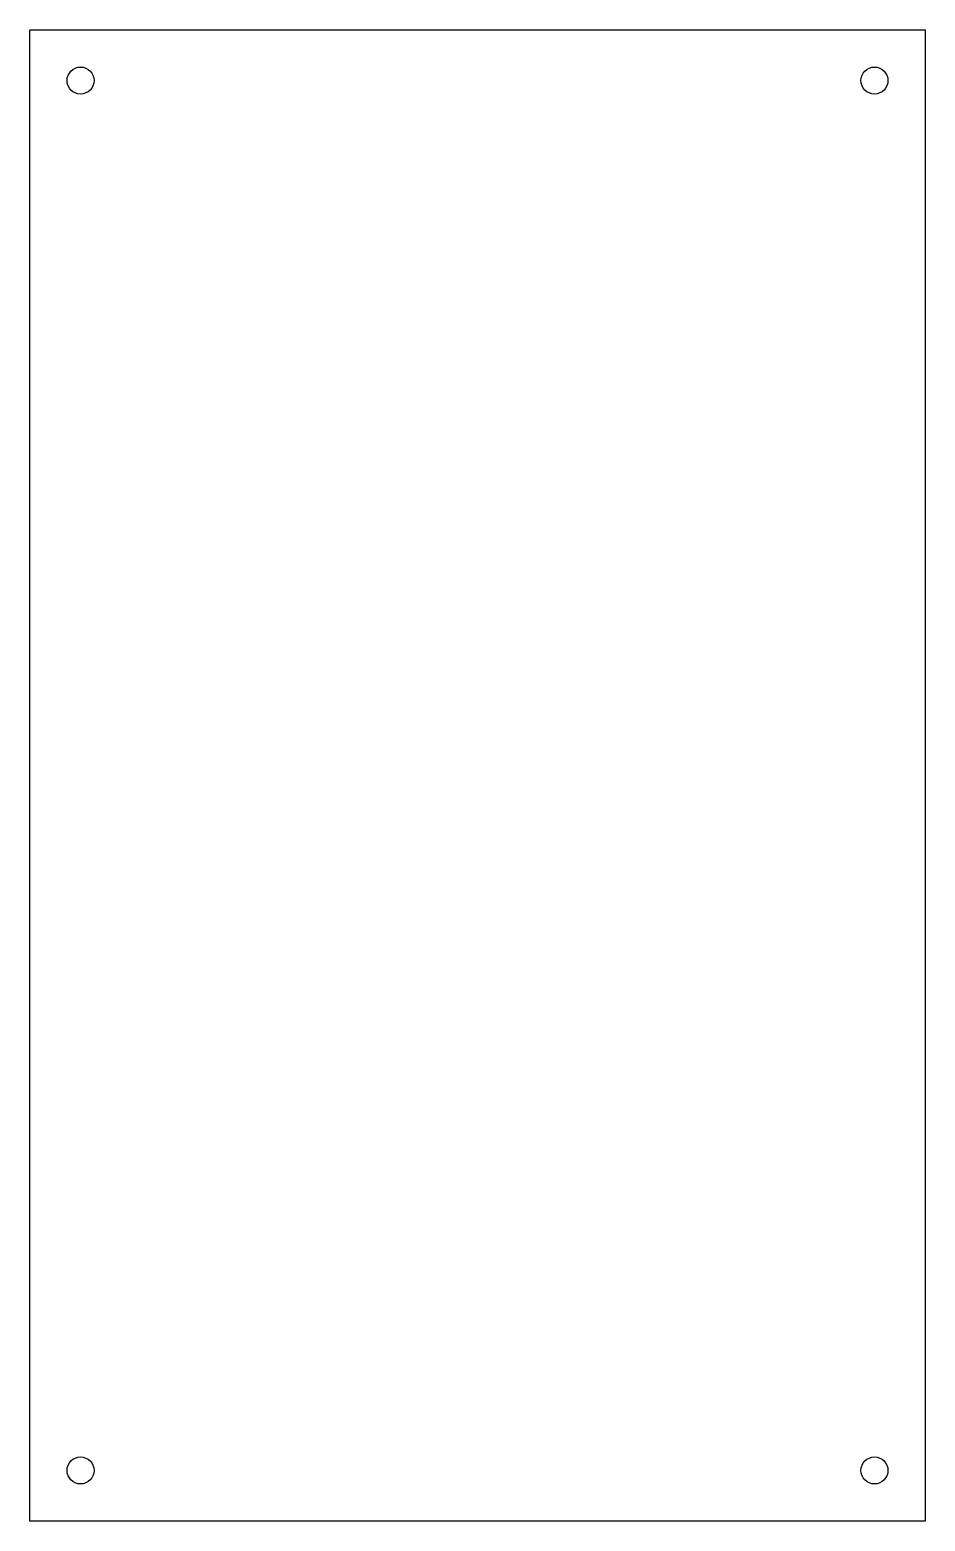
# Model space of a CAD drawing. Extents: x -180 to 0, y -300 to 0.
import ezdxf

# ---------------------------------------------------------------- set-up
doc = ezdxf.new("R2010")
doc.units = 0
doc.layers.get('0').update_dxf_attribs({"linetype": 'CONTINUOUS'})

msp = doc.modelspace()

# ---------------------------------------------------------------- linework, layer by layer
msp.add_lwpolyline([(-180.22, 0.22), (0.22, 0.22), (0.22, -300.22), (-180.22, -300.22)], close=True)
for centre in [(-170, -10), (-10, -10), (-170, -290), (-10, -290)]:
    msp.add_circle(centre, 2.72)

doc.saveas('drawing.dxf')
